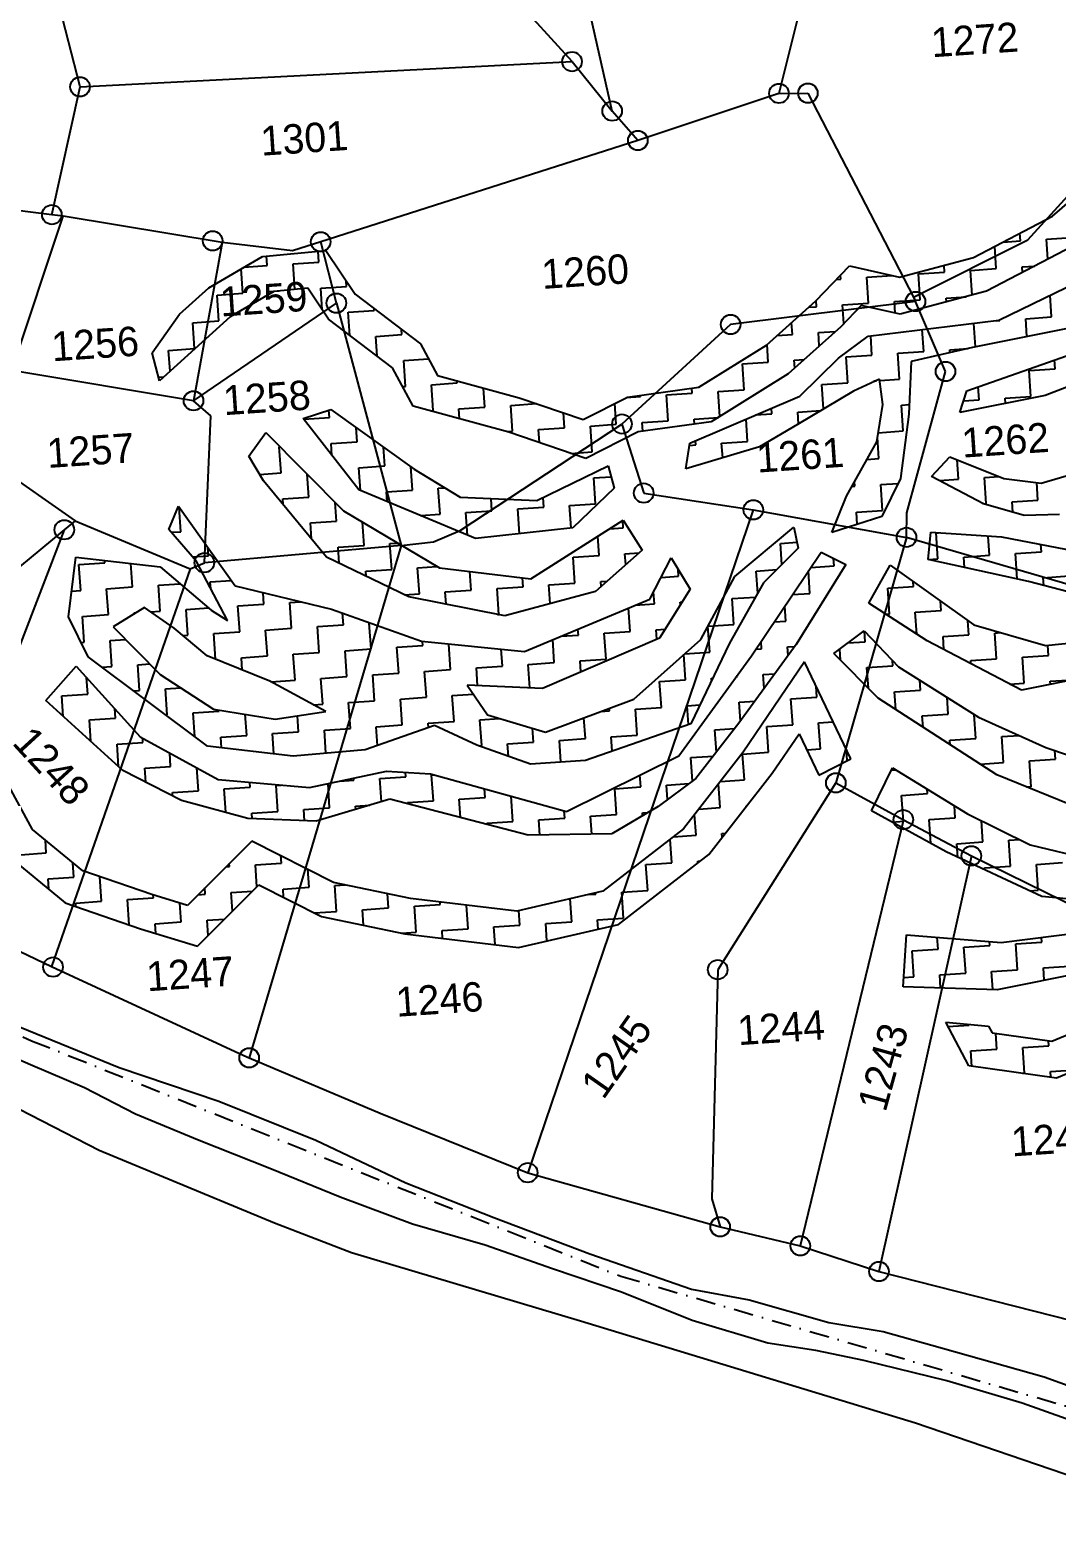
# Model space of a CAD drawing. Header units: metres. Extents: x 302356 to 305648, y 1939949 to 1943623.
# Drawn here: x 303589.2 to 303852.2, y 1940019.8 to 1940405.8 of the extents above; entities that cross this region are included whole.
import ezdxf

# ---------------------------------------------------------------- set-up
doc = ezdxf.new("R2010")
doc.units = ezdxf.units.M
doc.linetypes.add('DASHDOT', pattern=[1, 0.5, -0.25, 0, -0.25])
for name, color, linetype in [('LINE_WATER', 4, 'Continuous'), ('POLY_HATCH', 12, 'Continuous'), ('POLY_PARCEL', 6, 'Continuous'), ('POLY_WATER', 4, 'Continuous'), ('TEXT_PARCEL', 7, 'Continuous'), ('V_BOUND_STREAM_LINE', 7, 'DASHDOT')]:
    doc.layers.add(name, color=color, linetype=linetype)
doc.styles.add('TEXT_MAP', font='')
doc.styles.get('TEXT_MAP').set_extended_font_data('Kruti Dev 050')

msp = doc.modelspace()

# ---------------------------------------------------------------- linework, layer by layer
for centre in [(303728.06, 1940397.71), (303602.01, 1940391.26), (303781.06, 1940389.56), (303788.47, 1940389.63), (303738.34, 1940385.05), (303744.9, 1940377.5), (303594.8, 1940358.48), (303635.97, 1940351.78), (303663.67, 1940351.51), (303667.69, 1940335.81), (303816.05, 1940336.21), (303768.67, 1940330.32), (303823.73, 1940318.29), (303631.08, 1940310.78), (303740.83, 1940304.82), (303746.42, 1940287.12), (303774.49, 1940282.81), (303597.97, 1940277.71), (303813.73, 1940275.77), (303633.87, 1940269.27), (303795.62, 1940212.83), (303812.92, 1940203.4), (303830.35, 1940194.12), (303595.11, 1940165.62), (303765.37, 1940164.95), (303645.34, 1940142.36), (303716.69, 1940112.91), (303766, 1940099.04), (303786.53, 1940094.17), (303806.67, 1940087.58)]:
    msp.add_circle(centre, 2.5)
at = {"layer": 'LINE_WATER'}
for p, q in [((303586.52, 1940150.28), (303612.05, 1940139.87)), ((303589.33, 1940140.59), (303577.82, 1940145.51)), ((303603.16, 1940134.65), (303589.33, 1940140.59)), ((303612.05, 1940139.87), (303637.57, 1940131.27)), ((303616.19, 1940127.9), (303603.16, 1940134.65)), ((303637.57, 1940131.27), (303662.42, 1940121.24)), ((303632.55, 1940121.16), (303616.19, 1940127.9)), ((303650.66, 1940114.01), (303632.55, 1940121.16)), ((303662.42, 1940121.24), (303685.51, 1940110.34)), ((303668.68, 1940106.63), (303650.66, 1940114.01)), ((303685.51, 1940110.34), (303708.04, 1940101.44)), ((303687.2, 1940099.72), (303668.68, 1940106.63)), ((303705.83, 1940094.31), (303687.2, 1940099.72)), ((303708.04, 1940101.44), (303732.63, 1940092.15)), ((303723.01, 1940088.28), (303705.83, 1940094.31)), ((303732.63, 1940092.15), (303758.61, 1940083.05)), ((303740.71, 1940082.27), (303723.01, 1940088.28)), ((303758.61, 1940083.05), (303773.41, 1940080.29)), ((303758.83, 1940075.01), (303740.71, 1940082.27)), ((303773.41, 1940080.29), (303793.8, 1940074.47)), ((303778.24, 1940069.23), (303758.83, 1940075.01)), ((303793.8, 1940074.47), (303807.71, 1940072.18)), ((303807.71, 1940072.18), (303822.93, 1940067.94)), ((303790.51, 1940067.37), (303778.24, 1940069.23)), ((303822.93, 1940067.94), (303849.01, 1940060.57)), ((303802.83, 1940064.76), (303790.51, 1940067.37)), ((303824.03, 1940059.54), (303802.83, 1940064.76)), ((303849.01, 1940060.57), (303875.78, 1940050.89)), ((303843.33, 1940053.85), (303824.03, 1940059.54)), ((303860.84, 1940047.62), (303843.33, 1940053.85))]:
    msp.add_line(p, q, dxfattribs=at)
at = {"layer": 'POLY_HATCH'}
for p, q in [((303851.14, 1940358.07), (303867.79, 1940372.61)), ((303830.87, 1940347.48), (303851.14, 1940358.07)), ((303856.37, 1940350.42), (303834.23, 1940338.85)), ((303635, 1940339.74), (303648.73, 1940347.79)), ((303648.73, 1940347.79), (303664.99, 1940349.3)), ((303664.99, 1940349.3), (303672.46, 1940338.07)), ((303811.91, 1940342.43), (303830.87, 1940347.48)), ((303790.5, 1940336.37), (303799.13, 1940345.34)), ((303799.13, 1940345.34), (303811.91, 1940342.43)), ((303627.49, 1940332.94), (303635, 1940339.74)), ((303651.62, 1940338.82), (303640.47, 1940332.28)), ((303660.37, 1940339.63), (303651.62, 1940338.82)), ((303665.67, 1940331.67), (303660.37, 1940339.63)), ((303672.46, 1940338.07), (303689.27, 1940325.36)), ((303834.23, 1940338.85), (303812.08, 1940332.95)), ((303837.42, 1940331.4), (303854.64, 1940339.82)), ((303777.83, 1940325.04), (303790.5, 1940336.37)), ((303802.15, 1940335.21), (303796.89, 1940329.75)), ((303812.08, 1940332.95), (303802.15, 1940335.21)), ((303620.52, 1940323.07), (303627.49, 1940332.94)), ((303640.47, 1940332.28), (303622.36, 1940315.9)), ((303682.1, 1940319.24), (303665.67, 1940331.67)), ((303803.92, 1940327.33), (303837.42, 1940331.4)), ((303796.89, 1940329.75), (303783.38, 1940317.65)), ((303796.31, 1940321.74), (303803.92, 1940327.33)), ((303854.99, 1940329.32), (303830.63, 1940324.41)), ((303622.36, 1940315.9), (303620.52, 1940323.07)), ((303689.27, 1940325.36), (303693.59, 1940317.27)), ((303760.52, 1940314.23), (303777.83, 1940325.04)), ((303830.63, 1940324.41), (303814.89, 1940320.81)), ((303829.17, 1940313.34), (303854.71, 1940322.32)), ((303876.83, 1940322.72), (303849.22, 1940312.15)), ((303687.34, 1940309.43), (303682.1, 1940319.24)), ((303786.44, 1940312), (303796.31, 1940321.74)), ((303814.89, 1940320.81), (303814.35, 1940307.35)), ((303693.59, 1940317.27), (303714.54, 1940311.55)), ((303783.38, 1940317.65), (303763.71, 1940305.38)), ((303806.84, 1940316.28), (303800.15, 1940313.28)), ((303807.64, 1940309.8), (303806.84, 1940316.28)), ((303714.54, 1940311.55), (303730.86, 1940305.94)), ((303730.86, 1940305.94), (303742.22, 1940311.74)), ((303742.22, 1940311.74), (303760.52, 1940314.23)), ((303758.2, 1940299.93), (303786.44, 1940312)), ((303800.15, 1940313.28), (303785.84, 1940304.7)), ((303827.36, 1940307.78), (303829.17, 1940313.34)), ((303849.22, 1940312.15), (303827.36, 1940307.78)), ((303659.16, 1940306.22), (303666.27, 1940308.52)), ((303666.27, 1940308.52), (303687.63, 1940293.26)), ((303711.83, 1940302.75), (303687.34, 1940309.43)), ((303806.11, 1940300.26), (303807.64, 1940309.8)), ((303814.35, 1940307.35), (303812.19, 1940290.87)), ((303673.47, 1940287.95), (303659.16, 1940306.22)), ((303763.71, 1940305.38), (303745.01, 1940302.83)), ((303785.84, 1940304.7), (303776.06, 1940298.96)), ((303645.29, 1940296.58), (303649.6, 1940302.67)), ((303649.6, 1940302.67), (303669.47, 1940282.6)), ((303731.56, 1940295.97), (303711.83, 1940302.75)), ((303745.01, 1940302.83), (303731.56, 1940295.97)), ((303757.19, 1940293.33), (303758.2, 1940299.93)), ((303798.33, 1940286.31), (303806.11, 1940300.26)), ((303648.98, 1940290.29), (303645.29, 1940296.58)), ((303776.06, 1940298.96), (303757.19, 1940293.33)), ((303820.12, 1940291.4), (303824.87, 1940296.44)), ((303824.87, 1940296.44), (303838.68, 1940290.84)), ((303687.63, 1940293.26), (303699.37, 1940286.07)), ((303719.04, 1940285.22), (303737.33, 1940294.07)), ((303737.33, 1940294.07), (303738.8, 1940288.36)), ((303848.2, 1940289.67), (303859.6, 1940292.97)), ((303665.19, 1940270.7), (303648.98, 1940290.29)), ((303703.36, 1940275.45), (303673.47, 1940287.95)), ((303738.8, 1940288.36), (303728.23, 1940278.21)), ((303812.19, 1940290.87), (303807.4, 1940281.11)), ((303833.47, 1940284.32), (303820.12, 1940291.4)), ((303838.68, 1940290.84), (303848.2, 1940289.67)), ((303624.77, 1940277.78), (303627.27, 1940283.75)), ((303627.27, 1940283.75), (303641.72, 1940263.31)), ((303699.37, 1940286.07), (303719.04, 1940285.22)), ((303794.6, 1940276.98), (303798.33, 1940286.31)), ((303843.83, 1940281.39), (303833.47, 1940284.32)), ((303669.47, 1940282.6), (303694.06, 1940267.93)), ((303717.49, 1940265.15), (303741.17, 1940280.17)), ((303741.17, 1940280.17), (303746.04, 1940272.52)), ((303807.4, 1940281.11), (303794.6, 1940276.98)), ((303852.89, 1940281.63), (303843.83, 1940281.39)), ((303631.86, 1940269.55), (303624.77, 1940277.78)), ((303728.23, 1940278.21), (303703.36, 1940275.45)), ((303769.73, 1940265.77), (303784.86, 1940278.4)), ((303784.86, 1940278.4), (303785.95, 1940273.03)), ((303819.24, 1940270.1), (303819.99, 1940277.09)), ((303819.99, 1940277.09), (303838.06, 1940275.86)), ((303746.04, 1940272.52), (303734.04, 1940261.91)), ((303785.95, 1940273.03), (303777.11, 1940264.09)), ((303838.06, 1940275.86), (303857.11, 1940272.24)), ((303599.04, 1940255.36), (303600.91, 1940270.73)), ((303600.91, 1940270.73), (303622.51, 1940268.19)), ((303639.77, 1940254.47), (303631.86, 1940269.55)), ((303686.21, 1940260.51), (303665.19, 1940270.7)), ((303747.98, 1940259.95), (303753.44, 1940270.48)), ((303753.44, 1940270.48), (303758.34, 1940262.46)), ((303774.01, 1940245.37), (303791.83, 1940271.97)), ((303798.22, 1940268.78), (303785.43, 1940248.32)), ((303791.83, 1940271.97), (303798.22, 1940268.78)), ((303804.05, 1940258.86), (303809.53, 1940268.62)), ((303809.53, 1940268.62), (303831, 1940253.32)), ((303844.96, 1940264.48), (303819.24, 1940270.1)), ((303622.51, 1940268.19), (303635.6, 1940257.1)), ((303694.06, 1940267.93), (303717.49, 1940265.15)), ((303761.02, 1940249.58), (303769.73, 1940265.77)), ((303873.26, 1940256.99), (303844.96, 1940264.48)), ((303641.72, 1940263.31), (303666.45, 1940257.36)), ((303734.04, 1940261.91), (303710.87, 1940255.63)), ((303758.34, 1940262.46), (303750.46, 1940249.95)), ((303777.11, 1940264.09), (303768.35, 1940248.62)), ((303618.49, 1940257.76), (303610.47, 1940252.86)), ((303626.11, 1940252.46), (303618.49, 1940257.76)), ((303635.6, 1940257.1), (303639.77, 1940254.47)), ((303666.45, 1940257.36), (303689.52, 1940249.12)), ((303710.87, 1940255.63), (303686.21, 1940260.51)), ((303715.84, 1940246.53), (303747.98, 1940259.95)), ((303819.01, 1940249.25), (303804.05, 1940258.86)), ((303604.09, 1940245.18), (303599.04, 1940255.36)), ((303610.47, 1940252.86), (303622.55, 1940240.61)), ((303831, 1940253.32), (303849.34, 1940248.02)), ((303634.57, 1940245.41), (303626.11, 1940252.46)), ((303689.52, 1940249.12), (303715.84, 1940246.53)), ((303750.46, 1940249.95), (303720.47, 1940237.05)), ((303743.9, 1940234.27), (303761.02, 1940249.58)), ((303795.11, 1940246), (303802.89, 1940251.84)), ((303802.89, 1940251.84), (303811.69, 1940242.62)), ((303843.16, 1940236.57), (303819.01, 1940249.25)), ((303849.34, 1940248.02), (303870.44, 1940250.26)), ((303634.68, 1940222.2), (303604.09, 1940245.18)), ((303650.63, 1940238.88), (303634.57, 1940245.41)), ((303755.4, 1940219.8), (303774.01, 1940245.37)), ((303768.35, 1940248.62), (303758.48, 1940228)), ((303785.43, 1940248.32), (303770.82, 1940228.1)), ((303806.51, 1940234.51), (303795.11, 1940246)), ((303593.23, 1940233.92), (303600.98, 1940242.79)), ((303600.98, 1940242.79), (303617.45, 1940224.66)), ((303787.63, 1940243.82), (303771.91, 1940220.7)), ((303799.46, 1940219), (303787.63, 1940243.82)), ((303811.69, 1940242.62), (303832.18, 1940229.71)), ((303873.41, 1940242.7), (303843.16, 1940236.57)), ((303622.55, 1940240.61), (303636.22, 1940231.74)), ((303664.95, 1940231.13), (303650.63, 1940238.88)), ((303720.47, 1940237.05), (303701.16, 1940237.92)), ((303701.16, 1940237.92), (303706.4, 1940230.29)), ((303612.95, 1940216.02), (303593.23, 1940233.92)), ((303721.22, 1940225.85), (303743.9, 1940234.27)), ((303836.85, 1940214.91), (303806.51, 1940234.51)), ((303636.22, 1940231.74), (303652.01, 1940229.17)), ((303652.01, 1940229.17), (303664.95, 1940231.13)), ((303706.4, 1940230.29), (303721.22, 1940225.85)), ((303832.18, 1940229.71), (303849.46, 1940221.88)), ((303692.78, 1940227.56), (303675.05, 1940221.29)), ((303703.66, 1940222.49), (303692.78, 1940227.56)), ((303758.48, 1940228), (303731.52, 1940218.56)), ((303770.82, 1940228.1), (303759.79, 1940213.93)), ((303617.45, 1940224.66), (303637.44, 1940213.67)), ((303656.64, 1940219.68), (303634.68, 1940222.2)), ((303717.42, 1940217.61), (303703.66, 1940222.49)), ((303779.35, 1940215.28), (303786.22, 1940225.39)), ((303786.22, 1940225.39), (303791.28, 1940214.78)), ((303589.87, 1940200.88), (303579.23, 1940220.36)), ((303675.05, 1940221.29), (303656.64, 1940219.68)), ((303731.52, 1940218.56), (303717.42, 1940217.61)), ((303726.59, 1940205.53), (303755.4, 1940219.8)), ((303771.91, 1940220.7), (303756.58, 1940201.05)), ((303791.28, 1940214.78), (303799.46, 1940219)), ((303849.46, 1940221.88), (303875.41, 1940213.01)), ((303627.99, 1940208.32), (303612.95, 1940216.02)), ((303660.82, 1940211.62), (303680.5, 1940215.85)), ((303680.5, 1940215.85), (303691.8, 1940215.16)), ((303691.8, 1940215.16), (303726.59, 1940205.53)), ((303763.13, 1940194.48), (303779.35, 1940215.28)), ((303804.77, 1940205.69), (303810.17, 1940216.68)), ((303810.17, 1940216.68), (303829.35, 1940204.9)), ((303858.29, 1940206.14), (303836.85, 1940214.91)), ((303637.44, 1940213.67), (303660.82, 1940211.62)), ((303759.79, 1940213.93), (303750.11, 1940206.75)), ((303645.01, 1940203.66), (303627.99, 1940208.32)), ((303681.35, 1940208.65), (303662.48, 1940203.02)), ((303716.83, 1940199.42), (303681.35, 1940208.65)), ((303750.11, 1940206.75), (303738.23, 1940199.78)), ((303662.48, 1940203.02), (303645.01, 1940203.66)), ((303823.88, 1940195.13), (303804.77, 1940205.69)), ((303829.35, 1940204.9), (303845.42, 1940196.99)), ((303602.77, 1940190.27), (303589.87, 1940200.88)), ((303738.23, 1940199.78), (303716.83, 1940199.42)), ((303756.58, 1940201.05), (303735.96, 1940185.08)), ((303646.04, 1940197.93), (303629.51, 1940181.4)), ((303666.97, 1940187.33), (303646.04, 1940197.93)), ((303848.36, 1940183.71), (303823.88, 1940195.13)), ((303845.42, 1940196.99), (303861.21, 1940193.15)), ((303582.65, 1940194.9), (303598.2, 1940182.11)), ((303739.99, 1940176.57), (303763.13, 1940194.48)), ((303620.38, 1940184.2), (303602.77, 1940190.27)), ((303686.67, 1940183.22), (303666.97, 1940187.33)), ((303629.51, 1940181.4), (303620.38, 1940184.2)), ((303632.1, 1940170.98), (303647.83, 1940186.71)), ((303647.83, 1940186.71), (303663.9, 1940178.57)), ((303735.96, 1940185.08), (303713.87, 1940179.98)), ((303891.96, 1940179.7), (303848.36, 1940183.71)), ((303598.2, 1940182.11), (303617.53, 1940175.45)), ((303713.87, 1940179.98), (303686.67, 1940183.22)), ((303663.9, 1940178.57), (303685.18, 1940174.13)), ((303714.37, 1940170.65), (303739.99, 1940176.57)), ((303617.53, 1940175.45), (303632.1, 1940170.98)), ((303685.18, 1940174.13), (303714.37, 1940170.65)), ((303812.84, 1940160.59), (303813.75, 1940173.88)), ((303813.75, 1940173.88), (303837.95, 1940171.9)), ((303837.95, 1940171.9), (303858.23, 1940174.47)), ((303859.51, 1940164.33), (303836.96, 1940159.81)), ((303836.96, 1940159.81), (303812.84, 1940160.59)), ((303850.95, 1940146.62), (303869.65, 1940154.4)), ((303829.73, 1940140.26), (303823.77, 1940151.51)), ((303823.77, 1940151.51), (303834.75, 1940150.44)), ((303834.75, 1940150.44), (303835.65, 1940148.73)), ((303835.65, 1940148.73), (303850.95, 1940146.62)), ((303873.81, 1940146.17), (303852.18, 1940137.16)), ((303852.18, 1940137.16), (303829.73, 1940140.26))]:
    msp.add_line(p, q, dxfattribs=at)
at = {"layer": 'POLY_HATCH', "linetype": 'Continuous'}
for p, q in [((303842.93, 1940351.74), (303842.8, 1940353.71)), ((303836.74, 1940344.65), (303836.35, 1940350.34)), ((303838.45, 1940351.44), (303842.93, 1940351.74)), ((303849.57, 1940352.19), (303856.21, 1940352.63)), ((303849.91, 1940347.05), (303849.57, 1940352.19)), ((303649.93, 1940345.41), (303649.76, 1940347.89)), ((303656.57, 1940345.86), (303663.21, 1940346.3)), ((303657.01, 1940339.32), (303656.57, 1940345.86)), ((303663.21, 1940346.3), (303663.02, 1940349.12)), ((303823.46, 1940343.76), (303823.34, 1940345.47)), ((303643.74, 1940338.32), (303643.32, 1940344.61)), ((303643.99, 1940345.01), (303649.93, 1940345.41)), ((303795.81, 1940341.9), (303796.9, 1940341.97)), ((303796.9, 1940341.97), (303796.83, 1940342.96)), ((303803.54, 1940342.42), (303810.04, 1940342.85)), ((303803.99, 1940335.78), (303803.54, 1940342.42)), ((303816.82, 1940343.31), (303823.46, 1940343.76)), ((303817.26, 1940336.67), (303816.82, 1940343.31)), ((303830.1, 1940344.21), (303836.74, 1940344.65)), ((303830.52, 1940337.86), (303830.1, 1940344.21)), ((303843.38, 1940345.1), (303846.61, 1940345.32)), ((303843.47, 1940343.68), (303843.38, 1940345.1)), ((303637.1, 1940337.87), (303643.74, 1940338.32)), ((303637.55, 1940331.24), (303637.1, 1940337.87)), ((303650.38, 1940338.77), (303653.02, 1940338.95)), ((303650.42, 1940338.12), (303650.38, 1940338.77)), ((303663.66, 1940339.66), (303670.3, 1940340.11)), ((303664.03, 1940334.13), (303663.66, 1940339.66)), ((303670.3, 1940340.11), (303670.21, 1940341.46)), ((303850.91, 1940332.27), (303850.54, 1940337.81)), ((303670.74, 1940333.47), (303677.38, 1940333.92)), ((303677.38, 1940333.92), (303677.35, 1940334.37)), ((303788.68, 1940334.75), (303790.71, 1940334.88)), ((303790.71, 1940334.88), (303790.6, 1940336.48)), ((303797.35, 1940335.33), (303803.99, 1940335.78)), ((303797.67, 1940330.55), (303797.35, 1940335.33)), ((303810.63, 1940336.22), (303817.26, 1940336.67)), ((303810.83, 1940333.24), (303810.63, 1940336.22)), ((303823.9, 1940337.12), (303829.02, 1940337.46)), ((303823.97, 1940336.12), (303823.9, 1940337.12)), ((303630.91, 1940330.79), (303637.55, 1940331.24)), ((303631.35, 1940324.15), (303630.91, 1940330.79)), ((303671.15, 1940327.53), (303670.74, 1940333.47)), ((303784.51, 1940327.8), (303784.31, 1940330.83)), ((303831.42, 1940324.57), (303831.01, 1940330.62)), ((303836.68, 1940331.31), (303837.63, 1940331.37)), ((303837.63, 1940331.37), (303837.62, 1940331.5)), ((303844.27, 1940331.82), (303850.91, 1940332.27)), ((303844.58, 1940327.22), (303844.27, 1940331.82)), ((303677.83, 1940327.28), (303684.47, 1940327.73)), ((303678.17, 1940322.21), (303677.83, 1940327.28)), ((303684.47, 1940327.73), (303684.38, 1940329.05)), ((303780.62, 1940327.53), (303784.51, 1940327.8)), ((303791.15, 1940328.24), (303795.54, 1940328.54)), ((303791.38, 1940324.82), (303791.15, 1940328.24)), ((303804.88, 1940322.5), (303804.55, 1940327.41)), ((303818.16, 1940323.39), (303817.78, 1940329.01)), ((303624.71, 1940323.7), (303631.35, 1940324.15)), ((303625.07, 1940318.35), (303624.71, 1940323.7)), ((303778.32, 1940320.71), (303778.02, 1940325.2)), ((303798.24, 1940322.05), (303804.88, 1940322.5)), ((303811.52, 1940322.95), (303818.16, 1940323.39)), ((303811.97, 1940316.31), (303811.52, 1940322.95)), ((303824.8, 1940323.84), (303829.52, 1940324.16)), ((303824.85, 1940323.09), (303824.8, 1940323.84)), ((303684.92, 1940321.09), (303691.32, 1940321.52)), ((303685.37, 1940314.45), (303684.92, 1940321.09)), ((303771.68, 1940320.26), (303778.32, 1940320.71)), ((303772.13, 1940313.62), (303771.68, 1940320.26)), ((303784.96, 1940321.16), (303787.48, 1940321.33)), ((303785.09, 1940319.19), (303784.96, 1940321.16)), ((303798.69, 1940315.41), (303798.24, 1940322.05)), ((303845.17, 1940318.54), (303851.8, 1940318.99)), ((303845.61, 1940311.9), (303845.17, 1940318.54)), ((303851.8, 1940318.99), (303851.65, 1940321.25)), ((303622.12, 1940316.86), (303623.52, 1940316.95)), ((303692.01, 1940314.89), (303698.65, 1940315.34)), ((303692.45, 1940308.25), (303692.01, 1940314.89)), ((303698.65, 1940315.34), (303698.61, 1940315.9)), ((303792.05, 1940314.96), (303798.69, 1940315.41)), ((303792.47, 1940308.68), (303792.05, 1940314.96)), ((303805.33, 1940315.86), (303806.01, 1940315.9)), ((303805.34, 1940315.61), (303805.33, 1940315.86)), ((303806.88, 1940315.96), (303811.97, 1940316.31)), ((303684.69, 1940314.4), (303685.37, 1940314.45)), ((303705.73, 1940309.15), (303705.4, 1940314.04)), ((303741.93, 1940311.59), (303745.57, 1940311.83)), ((303745.57, 1940311.83), (303745.55, 1940312.19)), ((303752.21, 1940312.28), (303758.85, 1940312.73)), ((303752.66, 1940305.64), (303752.21, 1940312.28)), ((303758.85, 1940312.73), (303758.76, 1940313.99)), ((303765.49, 1940313.17), (303772.13, 1940313.62)), ((303765.92, 1940306.75), (303765.49, 1940313.17)), ((303828.32, 1940310.74), (303832.33, 1940311.01)), ((303832.33, 1940311.01), (303832.11, 1940314.38)), ((303838.97, 1940311.45), (303845.61, 1940311.9)), ((303839.06, 1940310.12), (303838.97, 1940311.45)), ((303665.89, 1940306.47), (303665.77, 1940308.35)), ((303691.81, 1940308.21), (303692.45, 1940308.25)), ((303699.09, 1940308.7), (303705.73, 1940309.15)), ((303699.26, 1940306.18), (303699.09, 1940308.7)), ((303712.37, 1940309.6), (303718.93, 1940310.04)), ((303712.82, 1940302.96), (303712.37, 1940309.6)), ((303726.1, 1940303.85), (303725.84, 1940307.66)), ((303739.38, 1940304.75), (303739.02, 1940310.1)), ((303775.09, 1940307.15), (303779.22, 1940307.43)), ((303779.22, 1940307.43), (303779.12, 1940308.87)), ((303785.86, 1940307.88), (303791.8, 1940308.28)), ((303786.06, 1940304.83), (303785.86, 1940307.88)), ((303812.41, 1940309.67), (303814.44, 1940309.8)), ((303812.86, 1940303.03), (303812.41, 1940309.67)), ((303659.32, 1940306.02), (303665.89, 1940306.47)), ((303672.98, 1940300.27), (303672.74, 1940303.9)), ((303719.46, 1940303.4), (303726.1, 1940303.85)), ((303719.68, 1940300.05), (303719.46, 1940303.4)), ((303732.74, 1940304.3), (303739.38, 1940304.75)), ((303733.19, 1940297.66), (303732.74, 1940304.3)), ((303746.02, 1940305.19), (303752.66, 1940305.64)), ((303746.17, 1940302.99), (303746.02, 1940305.19)), ((303759.3, 1940306.09), (303765.53, 1940306.51)), ((303759.38, 1940304.79), (303759.3, 1940306.09)), ((303773.02, 1940300.34), (303772.64, 1940306.1)), ((303806.48, 1940302.6), (303812.86, 1940303.03)), ((303666.34, 1940299.83), (303672.98, 1940300.27)), ((303666.55, 1940296.79), (303666.34, 1940299.83)), ((303711.41, 1940302.86), (303712.82, 1940302.96)), ((303758.11, 1940299.34), (303759.74, 1940299.45)), ((303759.74, 1940299.45), (303759.67, 1940300.56)), ((303766.38, 1940299.9), (303773.02, 1940300.34)), ((303766.64, 1940296.15), (303766.38, 1940299.9)), ((303806.67, 1940295.94), (303806.3, 1940301.44)), ((303653.06, 1940298.93), (303653.29, 1940298.95)), ((303653.51, 1940292.29), (303653.06, 1940298.93)), ((303680.07, 1940294.08), (303679.74, 1940298.89)), ((303727.71, 1940297.29), (303733.19, 1940297.66)), ((303803.58, 1940295.73), (303806.67, 1940295.94)), ((303827.04, 1940290.64), (303826.69, 1940295.7)), ((303648.02, 1940291.92), (303653.51, 1940292.29)), ((303660.6, 1940286.1), (303660.2, 1940291.96)), ((303673.43, 1940293.63), (303680.07, 1940294.08)), ((303673.82, 1940287.8), (303673.43, 1940293.63)), ((303687.16, 1940287.89), (303686.75, 1940293.89)), ((303680.52, 1940287.44), (303687.16, 1940287.89)), ((303693.79, 1940288.34), (303695.49, 1940288.45)), ((303694.24, 1940281.7), (303693.79, 1940288.34)), ((303733.63, 1940291.02), (303738.04, 1940291.32)), ((303734.08, 1940284.38), (303733.63, 1940291.02)), ((303799.72, 1940288.8), (303800.48, 1940288.85)), ((303800.48, 1940288.85), (303800.4, 1940290.01)), ((303807.12, 1940289.3), (303811.56, 1940289.6)), ((303807.56, 1940282.66), (303807.12, 1940289.3)), ((303822.18, 1940290.31), (303827.04, 1940290.64)), ((303833.67, 1940291.09), (303837.44, 1940291.34)), ((303834.12, 1940284.45), (303833.67, 1940291.09)), ((303847.4, 1940285.34), (303847.1, 1940289.8)), ((303653.96, 1940285.65), (303660.6, 1940286.1)), ((303654.06, 1940284.16), (303653.96, 1940285.65)), ((303667.68, 1940279.91), (303667.36, 1940284.73)), ((303680.68, 1940284.93), (303680.52, 1940287.44)), ((303707.52, 1940282.59), (303707.31, 1940285.72)), ((303720.8, 1940283.49), (303720.63, 1940285.99)), ((303727.44, 1940283.93), (303734.08, 1940284.38)), ((303727.83, 1940278.17), (303727.44, 1940283.93)), ((303833.32, 1940284.4), (303834.12, 1940284.45)), ((303840.76, 1940284.9), (303847.4, 1940285.34)), ((303840.94, 1940282.2), (303840.76, 1940284.9)), ((303627.85, 1940277.22), (303627.42, 1940283.54)), ((303661.04, 1940279.46), (303667.68, 1940279.91)), ((303689.23, 1940281.36), (303694.24, 1940281.7)), ((303700.88, 1940282.14), (303707.52, 1940282.59)), ((303701.27, 1940276.32), (303700.88, 1940282.14)), ((303714.16, 1940283.04), (303720.8, 1940283.49)), ((303714.59, 1940276.7), (303714.16, 1940283.04)), ((303741.17, 1940278.19), (303741.04, 1940280.09)), ((303800.92, 1940282.21), (303807.56, 1940282.66)), ((303801.13, 1940279.09), (303800.92, 1940282.21)), ((303625.39, 1940277.06), (303627.85, 1940277.22)), ((303661.32, 1940275.38), (303661.04, 1940279.46)), ((303674.77, 1940273.71), (303674.37, 1940279.68)), ((303734.97, 1940271.1), (303734.64, 1940276.04)), ((303737.66, 1940277.95), (303741.17, 1940278.19)), ((303821.29, 1940276.91), (303821.94, 1940276.96)), ((303821.74, 1940270.28), (303821.29, 1940276.91)), ((303835.02, 1940271.17), (303834.69, 1940276.09)), ((303634.93, 1940271.03), (303634.79, 1940273.11)), ((303668.13, 1940273.27), (303674.77, 1940273.71)), ((303668.41, 1940269.14), (303668.13, 1940273.27)), ((303681.41, 1940274.16), (303683.39, 1940274.3)), ((303681.86, 1940267.52), (303681.41, 1940274.16)), ((303781.45, 1940274.23), (303785.65, 1940274.51)), ((303781.81, 1940268.85), (303781.45, 1940274.23)), ((303848.3, 1940272.06), (303848.17, 1940273.94)), ((303601.73, 1940268.79), (303608.37, 1940269.24)), ((303602.18, 1940262.16), (303601.73, 1940268.79)), ((303608.37, 1940269.24), (303608.33, 1940269.86)), ((303615.46, 1940263.05), (303615.06, 1940269.07)), ((303630.82, 1940270.75), (303634.93, 1940271.03)), ((303688.5, 1940267.97), (303693.43, 1940268.3)), ((303728.33, 1940270.65), (303734.97, 1940271.1)), ((303728.78, 1940264.01), (303728.33, 1940270.65)), ((303741.61, 1940271.55), (303745.21, 1940271.79)), ((303741.8, 1940268.77), (303741.61, 1940271.55)), ((303789.22, 1940268.08), (303795.18, 1940268.49)), ((303795.18, 1940268.49), (303795.05, 1940270.36)), ((303819.24, 1940270.11), (303821.74, 1940270.28)), ((303828.38, 1940270.72), (303835.02, 1940271.17)), ((303828.56, 1940268.06), (303828.38, 1940270.72)), ((303841.66, 1940271.62), (303848.3, 1940272.06)), ((303842.1, 1940265.1), (303841.66, 1940271.62)), ((303635.38, 1940264.39), (303640.7, 1940264.75)), ((303675.22, 1940267.07), (303681.86, 1940267.52)), ((303675.3, 1940265.79), (303675.22, 1940267.07)), ((303688.94, 1940261.33), (303688.5, 1940267.97)), ((303702.22, 1940262.22), (303701.9, 1940267)), ((303715.5, 1940263.12), (303715.35, 1940265.41)), ((303735.42, 1940264.46), (303737.05, 1940264.57)), ((303735.51, 1940263.21), (303735.42, 1940264.46)), ((303750.86, 1940265.5), (303755.34, 1940265.8)), ((303755.34, 1940265.8), (303755.22, 1940267.56)), ((303775.26, 1940267.14), (303780.48, 1940267.5)), ((303775.64, 1940261.5), (303775.26, 1940267.14)), ((303788.99, 1940261.4), (303788.6, 1940267.15)), ((303848.74, 1940265.42), (303855.38, 1940265.87)), ((303848.88, 1940263.44), (303848.74, 1940265.42)), ((303599.85, 1940262), (303602.18, 1940262.16)), ((303608.82, 1940262.6), (303615.46, 1940263.05)), ((303609.27, 1940255.96), (303608.82, 1940262.6)), ((303622.1, 1940263.5), (303627.61, 1940263.87)), ((303622.55, 1940256.86), (303622.1, 1940263.5)), ((303635.5, 1940262.61), (303635.38, 1940264.39)), ((303649.11, 1940258.65), (303648.91, 1940261.58)), ((303685.05, 1940261.07), (303688.94, 1940261.33)), ((303695.58, 1940261.78), (303702.22, 1940262.22)), ((303695.8, 1940258.61), (303695.58, 1940261.78)), ((303708.86, 1940262.67), (303715.5, 1940263.12)), ((303709.31, 1940256.03), (303708.86, 1940262.67)), ((303722.14, 1940263.57), (303728.78, 1940264.01)), ((303722.47, 1940258.78), (303722.14, 1940263.57)), ((303749.15, 1940258.72), (303748.94, 1940261.81)), ((303784.55, 1940261.1), (303788.99, 1940261.4)), ((303808.91, 1940262.74), (303815.54, 1940263.19)), ((303809.35, 1940256.1), (303808.91, 1940262.74)), ((303815.54, 1940263.19), (303815.46, 1940264.39)), ((303620.03, 1940256.69), (303622.55, 1940256.86)), ((303629.19, 1940257.3), (303634.9, 1940257.69)), ((303629.63, 1940250.66), (303629.19, 1940257.3)), ((303642.47, 1940258.2), (303649.11, 1940258.65)), ((303642.91, 1940251.56), (303642.47, 1940258.2)), ((303655.75, 1940259.09), (303658.48, 1940259.28)), ((303656.19, 1940252.45), (303655.75, 1940259.09)), ((303742.96, 1940251.63), (303742.55, 1940257.68)), ((303744.23, 1940258.38), (303749.15, 1940258.72)), ((303755.79, 1940259.16), (303756.28, 1940259.2)), ((303755.83, 1940258.49), (303755.79, 1940259.16)), ((303769.07, 1940260.06), (303775.05, 1940260.46)), ((303769.51, 1940253.42), (303769.07, 1940260.06)), ((303782.79, 1940254.31), (303782.54, 1940258.1)), ((303815.99, 1940256.55), (303822.63, 1940257)), ((303822.63, 1940257), (303822.47, 1940259.4)), ((303602.63, 1940255.52), (303609.27, 1940255.96)), ((303603.08, 1940248.88), (303602.63, 1940255.52)), ((303615.91, 1940256.41), (303616.33, 1940256.44)), ((303615.92, 1940256.19), (303615.91, 1940256.41)), ((303662.83, 1940252.9), (303669.47, 1940253.35)), ((303663.28, 1940246.26), (303662.83, 1940252.9)), ((303669.47, 1940253.35), (303669.27, 1940256.35)), ((303676.11, 1940253.8), (303676.37, 1940253.81)), ((303676.56, 1940247.16), (303676.11, 1940253.8)), ((303708.97, 1940256.01), (303709.31, 1940256.03)), ((303762.87, 1940252.97), (303769.51, 1940253.42)), ((303763.32, 1940246.33), (303762.87, 1940252.97)), ((303779.87, 1940254.12), (303782.79, 1940254.31)), ((303789.43, 1940254.76), (303789.46, 1940254.76)), ((303789.44, 1940254.72), (303789.43, 1940254.76)), ((303808.44, 1940256.04), (303809.35, 1940256.1)), ((303816.37, 1940250.94), (303815.99, 1940256.55)), ((303829.72, 1940250.8), (303829.48, 1940254.4)), ((303609.72, 1940249.32), (303613.7, 1940249.59)), ((303610.16, 1940242.68), (303609.72, 1940249.32)), ((303628.37, 1940250.58), (303629.63, 1940250.66)), ((303636.27, 1940251.11), (303642.91, 1940251.56)), ((303636.72, 1940244.54), (303636.27, 1940251.11)), ((303649.55, 1940252.01), (303656.19, 1940252.45)), ((303650, 1940245.37), (303649.55, 1940252.01)), ((303689.84, 1940248.05), (303689.77, 1940249.09)), ((303723.48, 1940243.65), (303723.09, 1940249.56)), ((303725.17, 1940250.43), (303729.68, 1940250.73)), ((303729.68, 1940250.73), (303729.57, 1940252.27)), ((303736.32, 1940251.18), (303742.96, 1940251.63)), ((303736.76, 1940244.54), (303736.32, 1940251.18)), ((303749.6, 1940252.08), (303751.9, 1940252.23)), ((303749.76, 1940249.65), (303749.6, 1940252.08)), ((303776.6, 1940247.23), (303776.48, 1940249.05)), ((303798.73, 1940248.72), (303803.16, 1940249.01)), ((303803.16, 1940249.01), (303802.98, 1940251.75)), ((303823.08, 1940250.36), (303829.72, 1940250.8)), ((303823.31, 1940246.99), (303823.08, 1940250.36)), ((303836.36, 1940251.25), (303837.82, 1940251.35)), ((303836.81, 1940244.61), (303836.36, 1940251.25)), ((303602.28, 1940248.82), (303603.08, 1940248.88)), ((303643.36, 1940244.92), (303650, 1940245.37)), ((303656.64, 1940245.81), (303663.28, 1940246.26)), ((303657.09, 1940239.17), (303656.64, 1940245.81)), ((303669.92, 1940246.71), (303676.56, 1940247.16)), ((303670.37, 1940240.07), (303669.92, 1940246.71)), ((303683.2, 1940247.6), (303689.84, 1940248.05)), ((303683.65, 1940240.96), (303683.2, 1940247.6)), ((303696.93, 1940241.86), (303696.48, 1940248.43)), ((303710.2, 1940242.75), (303709.91, 1940247.11)), ((303757.13, 1940239.24), (303756.69, 1940245.71)), ((303756.9, 1940245.9), (303763.32, 1940246.33)), ((303775.19, 1940247.13), (303776.6, 1940247.23)), ((303783.24, 1940247.67), (303785.05, 1940247.79)), ((303783.39, 1940245.49), (303783.24, 1940247.67)), ((303796.81, 1940244.29), (303796.62, 1940247.13)), ((303843.45, 1940245.06), (303850.09, 1940245.51)), ((303850.09, 1940245.51), (303849.91, 1940248.08)), ((303607.63, 1940242.51), (303610.16, 1940242.68)), ((303616.8, 1940243.13), (303619.86, 1940243.34)), ((303617.25, 1940236.49), (303616.8, 1940243.13)), ((303643.57, 1940241.75), (303643.36, 1940244.92)), ((303690.29, 1940241.41), (303696.93, 1940241.86)), ((303690.73, 1940234.77), (303690.29, 1940241.41)), ((303703.57, 1940242.31), (303710.2, 1940242.75)), ((303703.87, 1940237.8), (303703.57, 1940242.31)), ((303716.84, 1940243.2), (303723.48, 1940243.65)), ((303717.25, 1940237.19), (303716.84, 1940243.2)), ((303730.12, 1940244.09), (303736.76, 1940244.54)), ((303730.31, 1940241.28), (303730.12, 1940244.09)), ((303803.61, 1940242.37), (303810.25, 1940242.82)), ((303803.96, 1940237.08), (303803.61, 1940242.37)), ((303810.25, 1940242.82), (303810.15, 1940244.23)), ((303830.17, 1940244.16), (303836.81, 1940244.61)), ((303830.22, 1940243.36), (303830.17, 1940244.16)), ((303843.89, 1940238.42), (303843.45, 1940245.06)), ((303603.97, 1940235.6), (303603.69, 1940239.81)), ((303650.85, 1940238.75), (303657.09, 1940239.17)), ((303663.73, 1940239.62), (303670.37, 1940240.07)), ((303664.17, 1940232.98), (303663.73, 1940239.62)), ((303677.01, 1940240.52), (303683.65, 1940240.96)), ((303677.45, 1940233.88), (303677.01, 1940240.52)), ((303750.49, 1940238.8), (303757.13, 1940239.24)), ((303750.94, 1940232.16), (303750.49, 1940238.8)), ((303763.77, 1940239.69), (303764.09, 1940239.71)), ((303763.81, 1940239.13), (303763.77, 1940239.69)), ((303770.19, 1940240.12), (303770.41, 1940240.14)), ((303770.41, 1940240.14), (303770.39, 1940240.4)), ((303777.05, 1940240.59), (303779.99, 1940240.78)), ((303777.29, 1940237.05), (303777.05, 1940240.59)), ((303790.78, 1940234.84), (303790.59, 1940237.61)), ((303817.33, 1940236.63), (303817.16, 1940239.17)), ((303840.13, 1940238.17), (303843.89, 1940238.42)), ((303850.53, 1940238.87), (303856.45, 1940239.26)), ((303850.59, 1940238.08), (303850.53, 1940238.87)), ((303597.33, 1940235.15), (303603.97, 1940235.6)), ((303597.69, 1940229.87), (303597.33, 1940235.15)), ((303615.78, 1940236.39), (303617.25, 1940236.49)), ((303623.89, 1940236.94), (303627.8, 1940237.2)), ((303624.34, 1940230.3), (303623.89, 1940236.94)), ((303670.81, 1940233.43), (303677.45, 1940233.88)), ((303684.09, 1940234.32), (303690.73, 1940234.77)), ((303684.54, 1940227.68), (303684.09, 1940234.32)), ((303697.37, 1940235.22), (303702.77, 1940235.58)), ((303697.82, 1940228.58), (303697.37, 1940235.22)), ((303770.86, 1940233.5), (303774.92, 1940233.77)), ((303784.14, 1940234.39), (303790.78, 1940234.84)), ((303784.58, 1940227.75), (303784.14, 1940234.39)), ((303810.69, 1940236.18), (303817.33, 1940236.63)), ((303811, 1940231.61), (303810.69, 1940236.18)), ((303824.42, 1940230.44), (303824.13, 1940234.78)), ((303611.06, 1940229.4), (303610.89, 1940231.89)), ((303623.93, 1940230.27), (303624.34, 1940230.3)), ((303630.98, 1940230.75), (303637.62, 1940231.19)), ((303631.39, 1940224.67), (303630.98, 1940230.75)), ((303637.62, 1940231.19), (303637.59, 1940231.51)), ((303644.7, 1940225), (303644.34, 1940230.42)), ((303657.98, 1940225.9), (303657.7, 1940230.03)), ((303661.82, 1940232.82), (303664.17, 1940232.98)), ((303671.26, 1940226.79), (303670.81, 1940233.43)), ((303735.38, 1940231.11), (303737.66, 1940231.26)), ((303737.66, 1940231.26), (303737.61, 1940231.94)), ((303744.3, 1940231.71), (303750.94, 1940232.16)), ((303744.75, 1940225.07), (303744.3, 1940231.71)), ((303757.58, 1940232.6), (303760.79, 1940232.82)), ((303757.9, 1940227.79), (303757.58, 1940232.6)), ((303771.19, 1940228.61), (303770.86, 1940233.5)), ((303817.78, 1940229.99), (303824.42, 1940230.44)), ((303817.98, 1940227.11), (303817.78, 1940229.99)), ((303831.51, 1940224.24), (303831.09, 1940230.39)), ((303604.42, 1940228.96), (303611.06, 1940229.4)), ((303604.79, 1940223.42), (303604.42, 1940228.96)), ((303651.34, 1940225.45), (303657.98, 1940225.9)), ((303664.62, 1940226.34), (303671.26, 1940226.79)), ((303665.02, 1940220.41), (303664.62, 1940226.34)), ((303677.9, 1940227.24), (303684.54, 1940227.68)), ((303678.23, 1940222.41), (303677.9, 1940227.24)), ((303691.18, 1940228.13), (303697.82, 1940228.58)), ((303691.26, 1940227.02), (303691.18, 1940228.13)), ((303704.46, 1940229.03), (303709.5, 1940229.37)), ((303704.91, 1940222.39), (303704.46, 1940229.03)), ((303718.19, 1940223.28), (303717.95, 1940226.83)), ((303731.47, 1940224.18), (303731.11, 1940229.52)), ((303764.66, 1940226.41), (303769.77, 1940226.76)), ((303765.05, 1940220.69), (303764.66, 1940226.41)), ((303777.94, 1940227.31), (303784.58, 1940227.75)), ((303778.39, 1940220.67), (303777.94, 1940227.31)), ((303791.22, 1940228.2), (303794.96, 1940228.45)), ((303791.67, 1940221.56), (303791.22, 1940228.2)), ((303611.5, 1940222.76), (303618.14, 1940223.21)), ((303611.89, 1940216.97), (303611.5, 1940222.76)), ((303618.14, 1940223.21), (303618.07, 1940224.33)), ((303638.06, 1940224.55), (303644.7, 1940225)), ((303638.25, 1940221.79), (303638.06, 1940224.55)), ((303651.69, 1940220.25), (303651.34, 1940225.45)), ((303704.1, 1940222.33), (303704.91, 1940222.39)), ((303711.55, 1940222.83), (303718.19, 1940223.28)), ((303711.76, 1940219.61), (303711.55, 1940222.83)), ((303724.83, 1940223.73), (303731.47, 1940224.18)), ((303725.2, 1940218.13), (303724.83, 1940223.73)), ((303738.11, 1940224.62), (303744.75, 1940225.07)), ((303738.35, 1940220.95), (303738.11, 1940224.62)), ((303751.38, 1940225.52), (303751.4, 1940225.52)), ((303751.39, 1940225.51), (303751.38, 1940225.52)), ((303824.87, 1940223.8), (303831.51, 1940224.24)), ((303824.95, 1940222.6), (303824.87, 1940223.8)), ((303838.15, 1940224.69), (303842.6, 1940224.99)), ((303838.59, 1940218.05), (303838.15, 1940224.69)), ((303625.23, 1940217.02), (303625, 1940220.52)), ((303758.47, 1940219.32), (303764.29, 1940219.72)), ((303758.88, 1940213.26), (303758.47, 1940219.32)), ((303771.75, 1940220.22), (303778.39, 1940220.67)), ((303772.2, 1940213.58), (303771.75, 1940220.22)), ((303788.16, 1940221.32), (303791.67, 1940221.56)), ((303798.54, 1940218.53), (303798.36, 1940221.32)), ((303845.23, 1940218.5), (303851.87, 1940218.95)), ((303845.68, 1940211.86), (303845.23, 1940218.5)), ((303851.87, 1940218.95), (303851.73, 1940221.11)), ((303618.59, 1940216.57), (303625.23, 1940217.02)), ((303618.83, 1940213.01), (303618.59, 1940216.57)), ((303632.32, 1940210.83), (303631.92, 1940216.71)), ((303678.8, 1940213.96), (303685.44, 1940214.4)), ((303685.44, 1940214.4), (303685.36, 1940215.55)), ((303692.07, 1940214.85), (303692.74, 1940214.9)), ((303692.52, 1940208.21), (303692.07, 1940214.85)), ((303745.64, 1940211.79), (303745.43, 1940214.86)), ((303809.89, 1940216.12), (303810.96, 1940216.19)), ((303832.61, 1940217.65), (303838.59, 1940218.05)), ((303625.68, 1940210.38), (303632.32, 1940210.83)), ((303625.74, 1940209.47), (303625.68, 1940210.38)), ((303638.96, 1940211.27), (303645.6, 1940211.72)), ((303639.37, 1940205.2), (303638.96, 1940211.27)), ((303645.6, 1940211.72), (303645.51, 1940212.96)), ((303652.24, 1940212.17), (303653.55, 1940212.26)), ((303652.68, 1940205.53), (303652.24, 1940212.17)), ((303665.96, 1940206.42), (303665.55, 1940212.63)), ((303668.46, 1940213.26), (303672.16, 1940213.51)), ((303672.16, 1940213.51), (303672.12, 1940214.05)), ((303679.2, 1940208.01), (303678.8, 1940213.96)), ((303705.8, 1940209.11), (303705.65, 1940211.32)), ((303739, 1940211.34), (303745.64, 1940211.79)), ((303739.45, 1940204.7), (303739, 1940211.34)), ((303752.28, 1940212.24), (303758.03, 1940212.63)), ((303752.53, 1940208.54), (303752.28, 1940212.24)), ((303766.01, 1940206.49), (303765.59, 1940212.6)), ((303766.03, 1940213.16), (303772.2, 1940213.58)), ((303819.12, 1940210.07), (303819.05, 1940211.23)), ((303844.5, 1940211.78), (303845.68, 1940211.86)), ((303672.6, 1940206.87), (303676.21, 1940207.11)), ((303672.66, 1940206.06), (303672.6, 1940206.87)), ((303685.88, 1940207.77), (303692.52, 1940208.21)), ((303685.9, 1940207.46), (303685.88, 1940207.77)), ((303699.16, 1940208.66), (303705.8, 1940209.11)), ((303699.48, 1940203.93), (303699.16, 1940208.66)), ((303712.89, 1940202.91), (303712.45, 1940209.44)), ((303772.65, 1940206.94), (303772.86, 1940206.95)), ((303772.66, 1940206.7), (303772.65, 1940206.94)), ((303812.48, 1940209.62), (303819.12, 1940210.07)), ((303812.93, 1940202.98), (303812.48, 1940209.62)), ((303826.21, 1940203.88), (303826, 1940206.96)), ((303646.04, 1940205.08), (303652.68, 1940205.53)), ((303646.14, 1940203.62), (303646.04, 1940205.08)), ((303659.32, 1940205.98), (303665.96, 1940206.42)), ((303659.52, 1940203.13), (303659.32, 1940205.98)), ((303706.25, 1940202.47), (303712.89, 1940202.91)), ((303719.53, 1940203.36), (303726.17, 1940203.81)), ((303719.79, 1940199.47), (303719.53, 1940203.36)), ((303726.17, 1940203.81), (303726.04, 1940205.68)), ((303732.81, 1940204.26), (303739.45, 1940204.7)), ((303733.11, 1940199.69), (303732.81, 1940204.26)), ((303746.09, 1940205.15), (303747.56, 1940205.25)), ((303746.14, 1940204.42), (303746.09, 1940205.15)), ((303759.81, 1940199.41), (303759.45, 1940204.73)), ((303760.54, 1940206.12), (303766.01, 1940206.49)), ((303810.03, 1940202.79), (303812.93, 1940202.98)), ((303819.57, 1940203.43), (303826.21, 1940203.88)), ((303819.98, 1940197.29), (303819.57, 1940203.43)), ((303833.3, 1940197.69), (303832.93, 1940203.14)), ((303706.27, 1940202.17), (303706.25, 1940202.47)), ((303753.95, 1940199.01), (303759.81, 1940199.41)), ((303766.45, 1940199.85), (303767.37, 1940199.91)), ((303766.52, 1940198.83), (303766.45, 1940199.85)), ((303593.37, 1940194.86), (303593.15, 1940198.18)), ((303753.62, 1940192.32), (303753.21, 1940198.44)), ((303826.66, 1940197.24), (303833.3, 1940197.69)), ((303826.89, 1940193.73), (303826.66, 1940197.24)), ((303839.94, 1940198.13), (303842.72, 1940198.32)), ((303840.38, 1940191.49), (303839.94, 1940198.13)), ((303586.73, 1940194.42), (303593.37, 1940194.86)), ((303600.46, 1940188.67), (303600.21, 1940192.37)), ((303639.4, 1940191.29), (303640.3, 1940191.36)), ((303640.3, 1940191.36), (303640.25, 1940192.14)), ((303646.94, 1940191.8), (303653.58, 1940192.25)), ((303647.32, 1940186.2), (303646.94, 1940191.8)), ((303653.58, 1940192.25), (303653.45, 1940194.18)), ((303746.98, 1940191.87), (303753.62, 1940192.32)), ((303747.43, 1940185.23), (303746.98, 1940191.87)), ((303760.26, 1940192.77), (303760.98, 1940192.81)), ((303760.29, 1940192.28), (303760.26, 1940192.77)), ((303833.74, 1940191.05), (303840.38, 1940191.49)), ((303847.02, 1940191.94), (303853.66, 1940192.39)), ((303847.47, 1940185.3), (303847.02, 1940191.94)), ((303593.82, 1940188.22), (303600.46, 1940188.67)), ((303594, 1940185.57), (303593.82, 1940188.22)), ((303607.55, 1940182.48), (303607.12, 1940188.77)), ((303660.67, 1940186.06), (303660.35, 1940190.68)), ((303833.78, 1940190.51), (303833.74, 1940191.05)), ((303614.19, 1940182.93), (303620.83, 1940183.37)), ((303620.83, 1940183.37), (303620.78, 1940184.07)), ((303632.25, 1940184.14), (303634.11, 1940184.27)), ((303634.11, 1940184.27), (303634, 1940185.89)), ((303640.75, 1940184.72), (303646.2, 1940185.08)), ((303641.07, 1940179.95), (303640.75, 1940184.72)), ((303654.03, 1940185.61), (303660.67, 1940186.06)), ((303654.17, 1940183.5), (303654.03, 1940185.61)), ((303667.31, 1940186.5), (303670.04, 1940186.69)), ((303667.75, 1940179.86), (303667.31, 1940186.5)), ((303681.03, 1940180.76), (303680.78, 1940184.45)), ((303732.18, 1940184.2), (303734.15, 1940184.34)), ((303734.15, 1940184.34), (303734.13, 1940184.66)), ((303740.79, 1940184.78), (303747.43, 1940185.23)), ((303741.24, 1940178.15), (303740.79, 1940184.78)), ((303845.27, 1940185.15), (303847.47, 1940185.3)), ((303600.91, 1940182.03), (303607.55, 1940182.48)), ((303600.97, 1940181.16), (303600.91, 1940182.03)), ((303614.62, 1940176.45), (303614.19, 1940182.93)), ((303627.91, 1940177.18), (303627.59, 1940181.99)), ((303662.1, 1940179.48), (303667.75, 1940179.86)), ((303674.39, 1940180.31), (303681.03, 1940180.76)), ((303674.66, 1940176.33), (303674.39, 1940180.31)), ((303687.67, 1940181.21), (303694.31, 1940181.65)), ((303688.12, 1940174.57), (303687.67, 1940181.21)), ((303694.31, 1940181.65), (303694.27, 1940182.32)), ((303701.4, 1940175.46), (303700.99, 1940181.51)), ((303714.68, 1940176.36), (303714.43, 1940180.1)), ((303727.96, 1940177.25), (303727.56, 1940183.14)), ((303621.27, 1940176.73), (303627.91, 1940177.18)), ((303621.44, 1940174.25), (303621.27, 1940176.73)), ((303634.55, 1940177.63), (303639.05, 1940177.93)), ((303634.82, 1940173.7), (303634.55, 1940177.63)), ((303708.04, 1940175.91), (303714.68, 1940176.36)), ((303708.34, 1940171.37), (303708.04, 1940175.91)), ((303721.32, 1940176.8), (303727.96, 1940177.25)), ((303721.62, 1940172.32), (303721.32, 1940176.8)), ((303734.6, 1940177.7), (303741.24, 1940178.15)), ((303734.75, 1940175.36), (303734.6, 1940177.7)), ((303684.33, 1940174.31), (303688.12, 1940174.57)), ((303694.76, 1940175.01), (303701.4, 1940175.46)), ((303694.9, 1940172.97), (303694.76, 1940175.01)), ((303821.81, 1940170.23), (303821.6, 1940173.24)), ((303835.09, 1940171.13), (303835.02, 1940172.14)), ((303841.73, 1940171.57), (303848.37, 1940172.02)), ((303848.37, 1940172.02), (303848.29, 1940173.21)), ((303815.17, 1940169.79), (303821.81, 1940170.23)), ((303815.61, 1940163.15), (303815.17, 1940169.79)), ((303828.45, 1940170.68), (303835.09, 1940171.13)), ((303828.89, 1940164.04), (303828.45, 1940170.68)), ((303842.17, 1940164.94), (303841.73, 1940171.57)), ((303835.53, 1940164.49), (303842.17, 1940164.94)), ((303835.85, 1940159.84), (303835.53, 1940164.49)), ((303848.81, 1940165.38), (303855.45, 1940165.83)), ((303849.02, 1940162.23), (303848.81, 1940165.38)), ((303813, 1940162.97), (303815.61, 1940163.15)), ((303822.25, 1940163.59), (303828.89, 1940164.04)), ((303822.48, 1940160.28), (303822.25, 1940163.59)), ((303824.36, 1940150.4), (303829.79, 1940150.76)), ((303829.79, 1940150.76), (303829.78, 1940150.93)), ((303836.88, 1940144.57), (303836.6, 1940148.6)), ((303843.51, 1940145.02), (303850.15, 1940145.46)), ((303843.96, 1940138.38), (303843.51, 1940145.02)), ((303850.15, 1940145.46), (303850.07, 1940146.74)), ((303830.24, 1940144.12), (303836.88, 1940144.57)), ((303830.5, 1940140.15), (303830.24, 1940144.12)), ((303843.57, 1940138.35), (303843.96, 1940138.38)), ((303850.6, 1940138.82), (303857.24, 1940139.27)), ((303850.7, 1940137.36), (303850.6, 1940138.82))]:
    msp.add_line(p, q, dxfattribs=at)
at = {"layer": 'POLY_PARCEL'}
for p, q in [((303796.7, 1940452.54), (303781.06, 1940389.56)), ((303728.06, 1940397.71), (303697.4, 1940431.55)), ((303602.01, 1940391.26), (303594.88, 1940419.01)), ((303738.34, 1940385.05), (303730.67, 1940418.8)), ((303602.01, 1940391.26), (303728.06, 1940397.71)), ((303728.06, 1940397.71), (303738.34, 1940385.05)), ((303594.8, 1940358.48), (303602.01, 1940391.26)), ((303781.06, 1940389.56), (303744.9, 1940377.5)), ((303781.06, 1940389.56), (303788.47, 1940389.63)), ((303788.47, 1940389.63), (303815.49, 1940337.3)), ((303744.9, 1940377.5), (303738.34, 1940385.05)), ((303744.9, 1940377.5), (303663.67, 1940351.51)), ((303844.79, 1940352.05), (303864.39, 1940373.58)), ((303594.8, 1940358.48), (303547.36, 1940364.39)), ((303584.52, 1940318.53), (303597.7, 1940358.12)), ((303597.7, 1940358.12), (303594.8, 1940358.48)), ((303638.39, 1940351.38), (303597.7, 1940358.12)), ((303638.39, 1940351.38), (303631.08, 1940310.78)), ((303656.4, 1940349.18), (303638.39, 1940351.38)), ((303663.67, 1940351.51), (303656.4, 1940349.18)), ((303667.69, 1940335.81), (303663.67, 1940351.51)), ((303815.49, 1940337.3), (303844.79, 1940352.05)), ((303631.08, 1940310.78), (303667.69, 1940335.81)), ((303667.69, 1940335.81), (303684.24, 1940273.72)), ((303816.05, 1940336.21), (303768.67, 1940330.32)), ((303815.49, 1940337.3), (303816.05, 1940336.21)), ((303823.73, 1940318.29), (303816.05, 1940336.21)), ((303768.67, 1940330.32), (303740.83, 1940304.82)), ((303631.08, 1940310.78), (303584.52, 1940318.53)), ((303813.79, 1940282.08), (303823.73, 1940318.29)), ((303635.48, 1940306.93), (303631.08, 1940310.78)), ((303633.87, 1940269.27), (303635.48, 1940306.93)), ((303699.38, 1940277.49), (303740.83, 1940304.82)), ((303740.83, 1940304.82), (303746.42, 1940287.12)), ((303576.67, 1940296.85), (303600.78, 1940280.04)), ((303746.42, 1940287.12), (303774.49, 1940282.81)), ((303600.78, 1940280.04), (303597.97, 1940277.71)), ((303600.78, 1940280.04), (303630.26, 1940267.74)), ((303774.49, 1940282.81), (303716.69, 1940112.91)), ((303774.49, 1940282.81), (303813.73, 1940275.77)), ((303813.73, 1940275.77), (303813.79, 1940282.08)), ((303597.97, 1940277.71), (303548.34, 1940236.61)), ((303597.97, 1940277.71), (303560.99, 1940181.79)), ((303692.6, 1940274.58), (303699.38, 1940277.49)), ((303684.24, 1940273.72), (303633.87, 1940269.27)), ((303684.24, 1940273.72), (303645.34, 1940142.36)), ((303684.24, 1940273.72), (303692.6, 1940274.58)), ((303813.73, 1940275.77), (303795.62, 1940212.83)), ((303868, 1940259.89), (303813.73, 1940275.77)), ((303630.26, 1940267.74), (303633.87, 1940269.27)), ((303630.26, 1940267.74), (303594.73, 1940165.8)), ((303795.62, 1940212.83), (303765.37, 1940164.95)), ((303795.62, 1940212.83), (303812.92, 1940203.4)), ((303812.92, 1940203.4), (303786.53, 1940094.17)), ((303812.92, 1940203.4), (303830.35, 1940194.12)), ((303830.35, 1940194.12), (303806.67, 1940087.58)), ((303830.35, 1940194.12), (303858.58, 1940180.27)), ((303765.37, 1940164.95), (303763.9, 1940106.23)), ((303763.9, 1940106.23), (303766, 1940099.04))]:
    msp.add_line(p, q, dxfattribs=at)
at = {"layer": 'POLY_WATER'}
for p, q in [((303561.73, 1940181.43), (303594.73, 1940165.8)), ((303594.73, 1940165.8), (303643.99, 1940142.93)), ((303606.9, 1940118.61), (303563.45, 1940140.89)), ((303643.99, 1940142.93), (303645.34, 1940142.36)), ((303645.34, 1940142.36), (303678.89, 1940128.21)), ((303678.89, 1940128.21), (303716.69, 1940112.91)), ((303651.86, 1940099.95), (303606.9, 1940118.61)), ((303716.69, 1940112.91), (303766, 1940099.04)), ((303671.59, 1940092.34), (303651.86, 1940099.95)), ((303766, 1940099.04), (303786.53, 1940094.17)), ((303730.26, 1940074.89), (303671.59, 1940092.34)), ((303786.53, 1940094.17), (303806.67, 1940087.58)), ((303806.67, 1940087.58), (303879.73, 1940069.01)), ((303816.07, 1940048.72), (303730.26, 1940074.89)), ((303900.3, 1940019.81), (303816.07, 1940048.72))]:
    msp.add_line(p, q, dxfattribs=at)
at = {"layer": 'V_BOUND_STREAM_LINE', "ltscale": 10}
for p, q in [((303422.05, 1940223.49), (303589.62, 1940146.73)), ((303589.62, 1940146.73), (303740.52, 1940086.38)), ((303740.52, 1940086.38), (303879, 1940045.96))]:
    msp.add_line(p, q, dxfattribs=at)

# ---------------------------------------------------------------- texts
at = {"layer": 'TEXT_PARCEL', "style": 'TEXT_MAP'}
for s, rotation, p in [('1272', 3.8538, (303820.27, 1940398.82)), ('1301', 3.8538, (303648.51, 1940373.58)), ('1260', 3.8538, (303720.47, 1940339.43)), ('1259', 3.8538, (303638.1, 1940332.36)), ('1256', 3.8538, (303594.93, 1940320.88)), ('1258', 3.8538, (303638.91, 1940307.07)), ('1262', 3.8538, (303828.1, 1940296.19)), ('1257', 3.8538, (303593.74, 1940293.54)), ('1261', 3.8538, (303775.54, 1940292.36)), ('1248', 312.5307, (303584.37, 1940222.93)), ('1247', 3.8538, (303619.25, 1940159.4)), ('1246', 3.8538, (303683.15, 1940152.87)), ('1245', 54.9471, (303736.06, 1940131.37)), ('1244', 3.8538, (303770.66, 1940145.58)), ('1243', 74.5496, (303808.36, 1940128.19)), ('1242', 3.8538, (303840.79, 1940117.07))]:
    msp.add_text(s, height=7.545, rotation=rotation, dxfattribs=at).set_placement(p)

doc.saveas('drawing.dxf')
